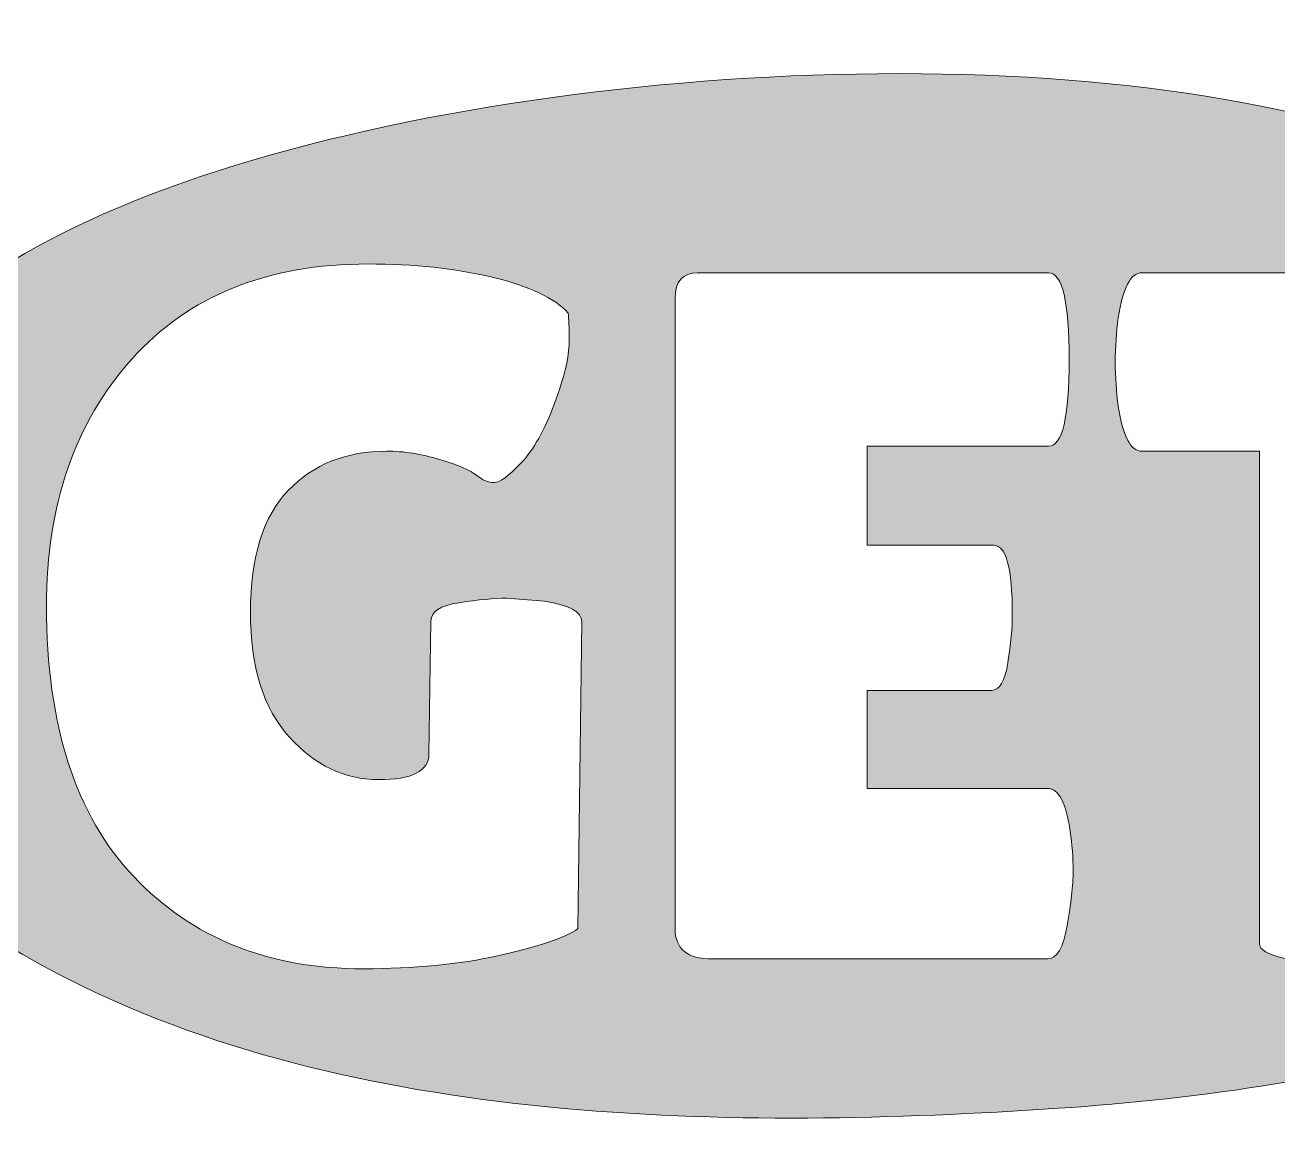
# Model space of a CAD drawing. Header units: inches. Extents: x 148 to 933, y -904 to -174.
# Drawn here: x 353.2 to 631.8, y -420.2 to -174.5 of the extents above; entities that cross this region are included whole.
import ezdxf

# ---------------------------------------------------------------- set-up
doc = ezdxf.new("R2010")
doc.units = ezdxf.units.IN
doc.header["$MEASUREMENT"] = 0
doc.layers.add('Layer 1', color=7, linetype='Continuous')

# ---------------------------------------------------------------- blocks, each defined once
blk = doc.blocks.new('block 5')
at = {"layer": 'Layer 1', "true_color": 0xce432c}
h = blk.add_hatch(color=22, dxfattribs=at)
h.dxf.hatch_style = 2
edge = h.paths.add_edge_path()
edge.add_spline(control_points=[(764.87, -349.59), (792.58, -320.69), (792.35, -282.4), (765.53, -253.9), (734.7, -221.12), (683.06, -206.14), (640.56, -195.35), (558.29, -174.47), (426.47, -187.52), (361.01, -221.07), (274.89, -265.22), (273.16, -339.83), (360.5, -385.47), (425.98, -419.68), (511.23, -420.19), (582.96, -415.37), (645.74, -411.15), (720.03, -396.34), (764.87, -349.59)], knot_values=[0, 0, 0, 0, 1, 1, 1, 2, 2, 2, 3, 3, 3, 4, 4, 4, 5, 5, 5, 6, 6, 6, 6], degree=3, periodic=1)
edge = h.paths.add_edge_path()
edge.add_spline(control_points=[(476.14, -375.42), (473.23, -377.45), (467.38, -379.45), (458.59, -381.41), (449.79, -383.37), (439.73, -384.35), (428.39, -384.35), (407.32, -384.35), (390.31, -377.52), (377.38, -363.86), (364.44, -350.2), (357.98, -330.14), (357.98, -303.69), (357.98, -281.16), (364.3, -262.85), (376.94, -248.75), (389.59, -234.66), (407.1, -227.61), (429.48, -227.61), (439.66, -227.61), (448.85, -228.59), (457.06, -230.55), (465.27, -232.51), (470.91, -235.16), (473.96, -238.51), (474.1, -239.67), (474.18, -241.85), (474.18, -245.05), (474.18, -248.24), (473.09, -252.79), (470.91, -258.67), (468.73, -264.56), (466.25, -268.96), (463.49, -271.86), (460.73, -274.77), (458.73, -276.22), (457.5, -276.22), (456.26, -276.22), (454.95, -275.68), (453.57, -274.59), (452.19, -273.5), (449.47, -272.33), (445.4, -271.1), (441.33, -269.86), (437.4, -269.24), (433.63, -269.24), (424.61, -269.24), (417.31, -272.15), (411.72, -277.97), (406.12, -283.78), (403.32, -292.79), (403.32, -305), (403.32, -317.21), (406.19, -326.47), (411.93, -332.79), (417.67, -339.12), (424.29, -342.28), (431.77, -342.28), (439.26, -342.28), (443, -340.39), (443, -336.61), (443, -336.61), (443.44, -306.96), (443.44, -306.96), (443.44, -304.93), (445.54, -303.58), (449.76, -302.93), (453.97, -302.27), (457.46, -301.95), (460.22, -301.95), (460.22, -301.95), (468.73, -302.6), (468.73, -302.6), (474.25, -303.47), (477.01, -305), (477.01, -307.18), (477.01, -307.18), (476.14, -375.42), (476.14, -375.42)], knot_values=[0, 0, 0, 0, 1, 1, 1, 2, 2, 2, 3, 3, 3, 4, 4, 4, 5, 5, 5, 6, 6, 6, 7, 7, 7, 8, 8, 8, 9, 9, 9, 10, 10, 10, 11, 11, 11, 12, 12, 12, 13, 13, 13, 14, 14, 14, 15, 15, 15, 16, 16, 16, 17, 17, 17, 18, 18, 18, 19, 19, 19, 20, 20, 20, 21, 21, 21, 22, 22, 22, 23, 23, 23, 24, 24, 24, 25, 25, 25, 26, 26, 26, 26], degree=3, periodic=1)
edge = h.paths.add_edge_path()
edge.add_spline(control_points=[(584.92, -374.76), (584.05, -379.7), (582.59, -382.17), (580.56, -382.17), (580.56, -382.17), (506, -382.17), (506, -382.17), (500.48, -382.17), (497.72, -379.92), (497.72, -375.42), (497.72, -375.42), (497.72, -235.24), (497.72, -235.24), (497.72, -231.46), (499.39, -229.57), (502.73, -229.57), (502.73, -229.57), (580.78, -229.57), (580.78, -229.57), (583.83, -229.57), (585.36, -236), (585.36, -248.86), (585.36, -261.72), (583.83, -268.15), (580.78, -268.15), (580.78, -268.15), (540.45, -268.15), (540.45, -268.15), (540.45, -268.15), (540.45, -290.17), (540.45, -290.17), (540.45, -290.17), (568.57, -290.17), (568.57, -290.17), (571.33, -290.17), (572.71, -295.26), (572.71, -305.43), (572.71, -308.49), (572.39, -312.08), (571.73, -316.23), (571.08, -320.37), (569.88, -322.44), (568.13, -322.44), (568.13, -322.44), (540.45, -322.44), (540.45, -322.44), (540.45, -322.44), (540.45, -344.24), (540.45, -344.24), (540.45, -344.24), (580.56, -344.24), (580.56, -344.24), (583.03, -344.24), (584.7, -347.44), (585.58, -353.83), (586.01, -356.59), (586.23, -359.54), (586.23, -362.66), (586.23, -365.79), (585.79, -369.82), (584.92, -374.76)], knot_values=[0, 0, 0, 0, 1, 1, 1, 2, 2, 2, 3, 3, 3, 4, 4, 4, 5, 5, 5, 6, 6, 6, 7, 7, 7, 8, 8, 8, 9, 9, 9, 10, 10, 10, 11, 11, 11, 12, 12, 12, 13, 13, 13, 14, 14, 14, 15, 15, 15, 16, 16, 16, 17, 17, 17, 18, 18, 18, 19, 19, 19, 20, 20, 20, 20], degree=3, periodic=1)
edge = h.paths.add_edge_path()
edge.add_spline(control_points=[(701.56, -259.22), (700.53, -265.9), (698.79, -269.24), (696.32, -269.24), (696.32, -269.24), (670.82, -269.24), (670.82, -269.24), (670.82, -269.24), (670.82, -378.69), (670.82, -378.69), (670.82, -381.59), (663.62, -383.05), (649.23, -383.05), (634.85, -383.05), (627.65, -381.59), (627.65, -378.69), (627.65, -378.69), (627.65, -269.24), (627.65, -269.24), (627.65, -269.24), (601.49, -269.24), (601.49, -269.24), (599.02, -269.24), (597.27, -265.9), (596.26, -259.22), (595.82, -256.02), (595.6, -252.75), (595.6, -249.41), (595.6, -246.06), (595.82, -242.79), (596.26, -239.6), (597.27, -232.91), (599.02, -229.57), (601.49, -229.57), (601.49, -229.57), (696.32, -229.57), (696.32, -229.57), (698.79, -229.57), (700.53, -232.91), (701.56, -239.6), (701.99, -242.79), (702.21, -246.06), (702.21, -249.41), (702.21, -252.75), (701.99, -256.02), (701.56, -259.22)], knot_values=[0, 0, 0, 0, 1, 1, 1, 2, 2, 2, 3, 3, 3, 4, 4, 4, 5, 5, 5, 6, 6, 6, 7, 7, 7, 8, 8, 8, 9, 9, 9, 10, 10, 10, 11, 11, 11, 12, 12, 12, 13, 13, 13, 14, 14, 14, 15, 15, 15, 15], degree=3, periodic=1)
at = {"layer": 'Layer 1', "lineweight": 0}
for points, knots in [([(764.87, -349.59), (792.58, -320.69), (792.35, -282.4), (765.53, -253.9), (734.7, -221.12), (683.06, -206.14), (640.56, -195.35), (558.29, -174.47), (426.47, -187.52), (361.01, -221.07), (274.89, -265.22), (273.16, -339.83), (360.5, -385.47), (425.98, -419.68), (511.23, -420.19), (582.96, -415.37), (645.74, -411.15), (720.03, -396.34), (764.87, -349.59)], [0, 0, 0, 0, 1, 1, 1, 2, 2, 2, 3, 3, 3, 4, 4, 4, 5, 5, 5, 6, 6, 6, 6]), ([(476.14, -375.42), (473.23, -377.45), (467.38, -379.45), (458.59, -381.41), (449.79, -383.37), (439.73, -384.35), (428.39, -384.35), (407.32, -384.35), (390.31, -377.52), (377.38, -363.86), (364.44, -350.2), (357.98, -330.14), (357.98, -303.69), (357.98, -281.16), (364.3, -262.85), (376.94, -248.75), (389.59, -234.66), (407.1, -227.61), (429.48, -227.61), (439.66, -227.61), (448.85, -228.59), (457.06, -230.55), (465.27, -232.51), (470.91, -235.16), (473.96, -238.51), (474.1, -239.67), (474.18, -241.85), (474.18, -245.05), (474.18, -248.24), (473.09, -252.79), (470.91, -258.67), (468.73, -264.56), (466.25, -268.96), (463.49, -271.86), (460.73, -274.77), (458.73, -276.22), (457.5, -276.22), (456.26, -276.22), (454.95, -275.68), (453.57, -274.59), (452.19, -273.5), (449.47, -272.33), (445.4, -271.1), (441.33, -269.86), (437.4, -269.24), (433.63, -269.24), (424.61, -269.24), (417.31, -272.15), (411.72, -277.97), (406.12, -283.78), (403.32, -292.79), (403.32, -305), (403.32, -317.21), (406.19, -326.47), (411.93, -332.79), (417.67, -339.12), (424.29, -342.28), (431.77, -342.28), (439.26, -342.28), (443, -340.39), (443, -336.61), (443, -336.61), (443.44, -306.96), (443.44, -306.96), (443.44, -304.93), (445.54, -303.58), (449.76, -302.93), (453.97, -302.27), (457.46, -301.95), (460.22, -301.95), (460.22, -301.95), (468.73, -302.6), (468.73, -302.6), (474.25, -303.47), (477.01, -305), (477.01, -307.18), (477.01, -307.18), (476.14, -375.42), (476.14, -375.42)], [0, 0, 0, 0, 1, 1, 1, 2, 2, 2, 3, 3, 3, 4, 4, 4, 5, 5, 5, 6, 6, 6, 7, 7, 7, 8, 8, 8, 9, 9, 9, 10, 10, 10, 11, 11, 11, 12, 12, 12, 13, 13, 13, 14, 14, 14, 15, 15, 15, 16, 16, 16, 17, 17, 17, 18, 18, 18, 19, 19, 19, 20, 20, 20, 21, 21, 21, 22, 22, 22, 23, 23, 23, 24, 24, 24, 25, 25, 25, 26, 26, 26, 26]), ([(584.92, -374.76), (584.05, -379.7), (582.59, -382.17), (580.56, -382.17), (580.56, -382.17), (506, -382.17), (506, -382.17), (500.48, -382.17), (497.72, -379.92), (497.72, -375.42), (497.72, -375.42), (497.72, -235.24), (497.72, -235.24), (497.72, -231.46), (499.39, -229.57), (502.73, -229.57), (502.73, -229.57), (580.78, -229.57), (580.78, -229.57), (583.83, -229.57), (585.36, -236), (585.36, -248.86), (585.36, -261.72), (583.83, -268.15), (580.78, -268.15), (580.78, -268.15), (540.45, -268.15), (540.45, -268.15), (540.45, -268.15), (540.45, -290.17), (540.45, -290.17), (540.45, -290.17), (568.57, -290.17), (568.57, -290.17), (571.33, -290.17), (572.71, -295.26), (572.71, -305.43), (572.71, -308.49), (572.39, -312.08), (571.73, -316.23), (571.08, -320.37), (569.88, -322.44), (568.13, -322.44), (568.13, -322.44), (540.45, -322.44), (540.45, -322.44), (540.45, -322.44), (540.45, -344.24), (540.45, -344.24), (540.45, -344.24), (580.56, -344.24), (580.56, -344.24), (583.03, -344.24), (584.7, -347.44), (585.58, -353.83), (586.01, -356.59), (586.23, -359.54), (586.23, -362.66), (586.23, -365.79), (585.79, -369.82), (584.92, -374.76)], [0, 0, 0, 0, 1, 1, 1, 2, 2, 2, 3, 3, 3, 4, 4, 4, 5, 5, 5, 6, 6, 6, 7, 7, 7, 8, 8, 8, 9, 9, 9, 10, 10, 10, 11, 11, 11, 12, 12, 12, 13, 13, 13, 14, 14, 14, 15, 15, 15, 16, 16, 16, 17, 17, 17, 18, 18, 18, 19, 19, 19, 20, 20, 20, 20]), ([(701.56, -259.22), (700.53, -265.9), (698.79, -269.24), (696.32, -269.24), (696.32, -269.24), (670.82, -269.24), (670.82, -269.24), (670.82, -269.24), (670.82, -378.69), (670.82, -378.69), (670.82, -381.59), (663.62, -383.05), (649.23, -383.05), (634.85, -383.05), (627.65, -381.59), (627.65, -378.69), (627.65, -378.69), (627.65, -269.24), (627.65, -269.24), (627.65, -269.24), (601.49, -269.24), (601.49, -269.24), (599.02, -269.24), (597.27, -265.9), (596.26, -259.22), (595.82, -256.02), (595.6, -252.75), (595.6, -249.41), (595.6, -246.06), (595.82, -242.79), (596.26, -239.6), (597.27, -232.91), (599.02, -229.57), (601.49, -229.57), (601.49, -229.57), (696.32, -229.57), (696.32, -229.57), (698.79, -229.57), (700.53, -232.91), (701.56, -239.6), (701.99, -242.79), (702.21, -246.06), (702.21, -249.41), (702.21, -252.75), (701.99, -256.02), (701.56, -259.22)], [0, 0, 0, 0, 1, 1, 1, 2, 2, 2, 3, 3, 3, 4, 4, 4, 5, 5, 5, 6, 6, 6, 7, 7, 7, 8, 8, 8, 9, 9, 9, 10, 10, 10, 11, 11, 11, 12, 12, 12, 13, 13, 13, 14, 14, 14, 15, 15, 15, 15])]:
    blk.add_open_spline(points, degree=3, knots=knots, dxfattribs=at)
blk = doc.blocks.new('block 2')
at = {"layer": 'Layer 1'}
blk.add_blockref('block 5', (0, 0), dxfattribs=at)

msp = doc.modelspace()

# ---------------------------------------------------------------- block references
at = {"layer": 'Layer 1'}
msp.add_blockref('block 2', (0, 0), dxfattribs=at)

doc.saveas('drawing.dxf')
